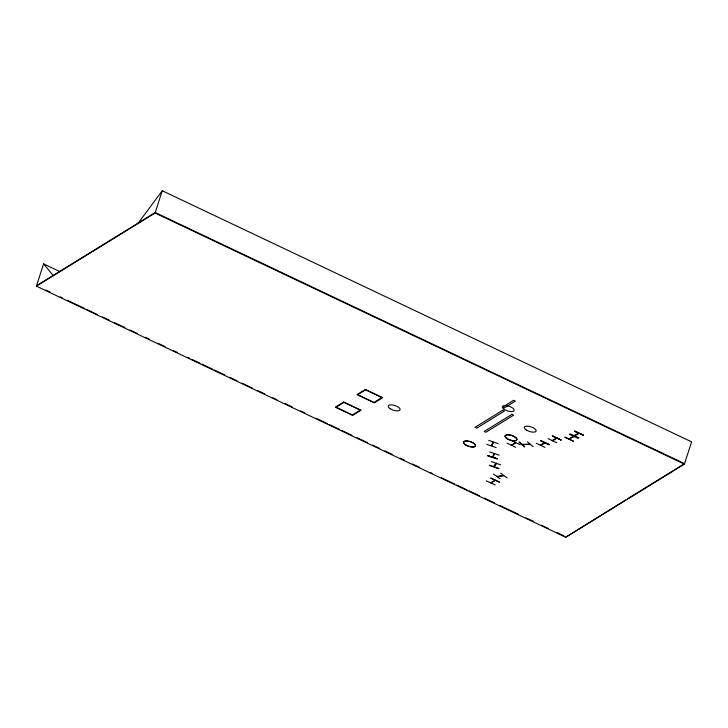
<?xml version="1.0" encoding="UTF-8"?>
<svg xmlns="http://www.w3.org/2000/svg" width="728" height="728" viewBox="0 0 728 728"><rect width="100%" height="100%" fill="white"/><g stroke="black" fill="none" stroke-linecap="round" stroke-linejoin="round"><path stroke-width="1.09" d="M493.502 442.378L491.81 445.818L491.436 445.363M494.203 453.653L494.576 453.799M494.403 466.875L494.057 466.466M511.556 440.595L520.174 444.735M569.305 434.352L578.114 438.411M583.365 435.116L574.501 431.185L583.374 435.116M583.192 435.208L574.747 431.022M490.763 478.114L499.59 482.127M490.936 478.05L499.426 482.218M540.513 440.658L549.167 444.726M540.686 440.595L549.331 444.717L540.677 440.613M552.352 435.99L561.006 440.058M552.525 435.936L561.17 440.058L552.525 435.954M522.067 444.408L529.92 444.235M529.12 444.253L529.829 444.207M530.02 444.426L522.258 444.581M488.715 440.358L498.152 443.661M489.689 451.952L499.19 455.146M491.264 461.57L500.7 464.874M138.256 223.023L162.271 190.754L691.6 441.851L684.411 464.118L565.729 537.246L36.4 286.149L43.589 263.882L60.005 271.662M53.344 275.703L43.589 263.882M138.129 223.46L138.138 222.923M36.4 286.149L155.073 213.013L162.271 190.754M486.723 444.317L496.159 447.62M487.769 455.801L497.324 458.804L487.796 455.728M489.343 465.42L498.771 468.723M495.176 484.884L486.34 480.853M515.724 447.311L507.098 443.197M518.937 442.087L524.779 446.91L519.373 442.078M533.16 446.728L527.436 441.841M570.051 433.87L578.896 437.792M565.729 537.246L625.707 499.918M487.86 455.591L497.297 458.904M548.111 438.611L556.738 442.742M544.917 447.374L536.281 443.325M492.929 456.957L492.355 457.129L494.148 453.69M492.801 457.275L494.549 453.863M494.53 466.63C491.382 467.44 500.354 458.285 494.376 466.894M493.429 474.055L499.981 478.769M491.091 482.882L495.204 480.362L490.672 482.737L491.473 482.719M552.325 440.595L556.283 438.083M556.001 438.265L556.329 438.11M511.993 445.199L511.547 445.017M515.752 442.933L511.547 445.427M569.15 438.957L573.227 436.454M573.664 436.664L569.478 438.711M575.175 435.653C572.481 435.626 580.125 432.969 578.241 433.433M572.936 436.627L573.737 436.618M503.658 475.539L496.596 476.403L497.397 476.33M493.347 442.642L493.102 442.205L491.573 445.318M36.555 285.676L155.228 212.549L684.557 463.654L674.911 469.596M544.617 442.742L540.449 445.208L540.913 445.026M540.795 445.427L544.917 442.879M552.77 440.777L556.765 438.22M627.636 498.735L672.981 470.789M574.92 435.854L578.969 433.315M521.985 444.408L522.868 444.389M494.867 480.198L494.376 480.416L494.885 480.607M552.579 440.367L552.297 440.64M544.535 442.724L544.462 443.17M515.342 442.779L511.256 445.29M515.397 443.152L515.051 442.997M497.051 476.622C498.089 476.949 504.932 474.975 503.321 475.839M489.434 465.219L498.871 468.523M500.6 473.155L507.125 477.914M155.073 213.013L684.411 464.118M45.8 290.062L49.904 292.01M60.178 296.887L62.235 297.861M67.367 300.3L84.839 308.581M86.887 309.555L97.161 314.432M102.302 316.871L109.491 320.284M114.633 322.713L124.898 327.591M130.039 330.03L137.228 333.442M145.445 337.337L149.559 339.284M157.776 343.188L164.965 346.592M173.182 350.496L177.295 352.443M187.569 357.321L189.626 358.294M191.682 359.268L199.9 363.163M201.956 364.137L212.221 369.014M214.278 369.988L224.552 374.865M229.693 377.295L236.882 380.708M242.014 383.146L252.288 388.024M257.43 390.454L264.619 393.866M272.836 397.77L276.949 399.718M285.167 403.612L292.356 407.025M300.573 410.929L304.686 412.876M315.988 418.236L327.291 423.596M329.338 424.57L339.612 429.447M341.669 430.421L351.942 435.289M357.084 437.728L367.349 442.606M372.49 445.045L379.679 448.448M384.821 450.887L392.01 454.299M400.227 458.194L404.34 460.151M412.558 464.045L419.747 467.458M430.021 472.335L432.077 473.309M441.323 477.695L454.672 484.029M456.729 485.003L467.003 489.88M469.06 490.854L479.333 495.723M484.42 498.143L494.603 502.966M499.699 505.387L518.027 514.077M526.171 517.945L533.296 521.321M541.45 525.188L548.575 528.574M556.72 532.432L563.845 535.817M573.418 441.241L564.792 437.137L573.455 441.186M343.698 402.029L335.371 407.161L352.671 415.37L361.006 410.228L343.698 402.029M343.953 402.393L336.081 407.243L352.416 414.996L360.287 410.146L343.953 402.393M365.338 389.489L357.002 394.621L374.31 402.83L382.646 397.697L365.338 389.489M365.593 389.853L357.721 394.703L374.055 402.457L381.927 397.606L365.593 389.853M513.595 400.318L502.484 407.17L504.167 407.962L515.278 401.119L513.595 400.318M502.802 410.219L475.02 427.345L476.704 428.137L504.486 411.02L502.802 410.219M511.984 414.332L484.202 431.449L485.885 432.25L513.668 415.133L511.984 414.332M465.629 444.854A6.243 2.448 17.9 0 0 475.42 446.027A6.243 2.448 17.9 0 0 467.558 441.022A6.252 2.457 17.9 0 0 465.62 444.872A6.252 2.457 17.9 0 0 475.43 446.055A6.252 2.457 17.9 0 0 467.549 441.041A6.243 2.448 17.9 0 0 465.629 444.854M390.254 408.736A6.252 2.457 17.9 0 0 400.063 409.909A6.252 2.457 17.9 0 0 392.183 404.895A6.252 2.457 17.9 0 0 390.254 408.736M504.349 409.473A6.252 2.457 17.9 0 0 514.159 410.647A6.252 2.457 17.9 0 0 506.279 405.642A6.252 2.457 17.9 0 0 504.349 409.473M526.317 430.03A6.243 2.448 17.9 0 0 536.108 431.204A6.243 2.448 17.9 0 0 528.246 426.199A6.243 2.448 17.9 0 0 526.317 430.03M507.098 438.675A6.243 2.448 17.9 0 0 516.889 439.849A6.243 2.448 17.9 0 0 509.027 434.853A6.243 2.448 17.9 0 0 507.098 438.675M507.088 438.693A6.243 2.448 17.9 0 0 516.88 439.867A6.243 2.448 17.9 0 0 509.018 434.871A6.243 2.448 17.9 0 0 507.088 438.693"/></g></svg>
